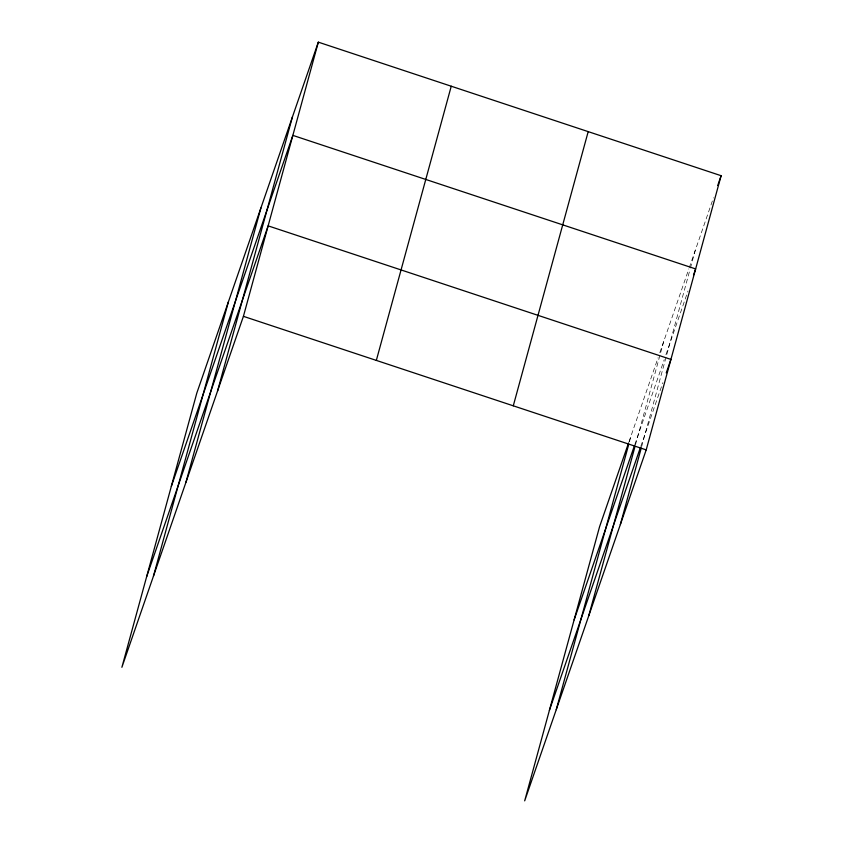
<?xml version="1.0" encoding="UTF-8"?>
<svg xmlns="http://www.w3.org/2000/svg" width="843" height="843" viewBox="0 0 843 843"><rect width="100%" height="100%" fill="white"/><g stroke="black" fill="none" stroke-linecap="round" stroke-linejoin="round"><path stroke-width="0.63" stroke-dasharray="4.21 3.16" d="M629.436 441.795L631.154 435.494M635.464 444.851L663.683 341.573M641.618 446.685L690.08 269.307M690.428 268.042L695.243 250.403M629.026 441.658L658.12 357.632M659.827 352.69L688.847 268.885M689.279 267.652L713.484 197.747M634.79 444.683L664.231 359.645M665.938 354.713L688.014 290.972M640.785 446.432L662.861 382.68"/><path stroke-width="1.26" d="M153.458 576.138L228.369 301.942M185.976 482.207L260.887 208.021M217.547 391.047L292.458 116.85M318.327 42.15L196.798 393.112L121.887 667.298L243.416 316.336L318.327 42.15L721.113 175.702L646.202 449.888L524.673 800.85L599.584 526.664L628.593 442.891M376.336 360.414L451.247 86.218M513.282 405.82L588.193 131.634M556.243 709.69L628.741 444.314M588.762 615.759L635.116 446.105M620.332 524.599L641.281 447.939M171.329 486.337L292.858 135.375L695.644 268.928L693.526 275.05M146.608 576.812L268.137 225.861L670.923 359.413L666.255 372.88M717.72 185.502L721.113 175.702M574.115 619.89L634.357 445.915M549.394 710.364L640.364 447.665M243.416 316.336L646.202 449.888"/></g></svg>
